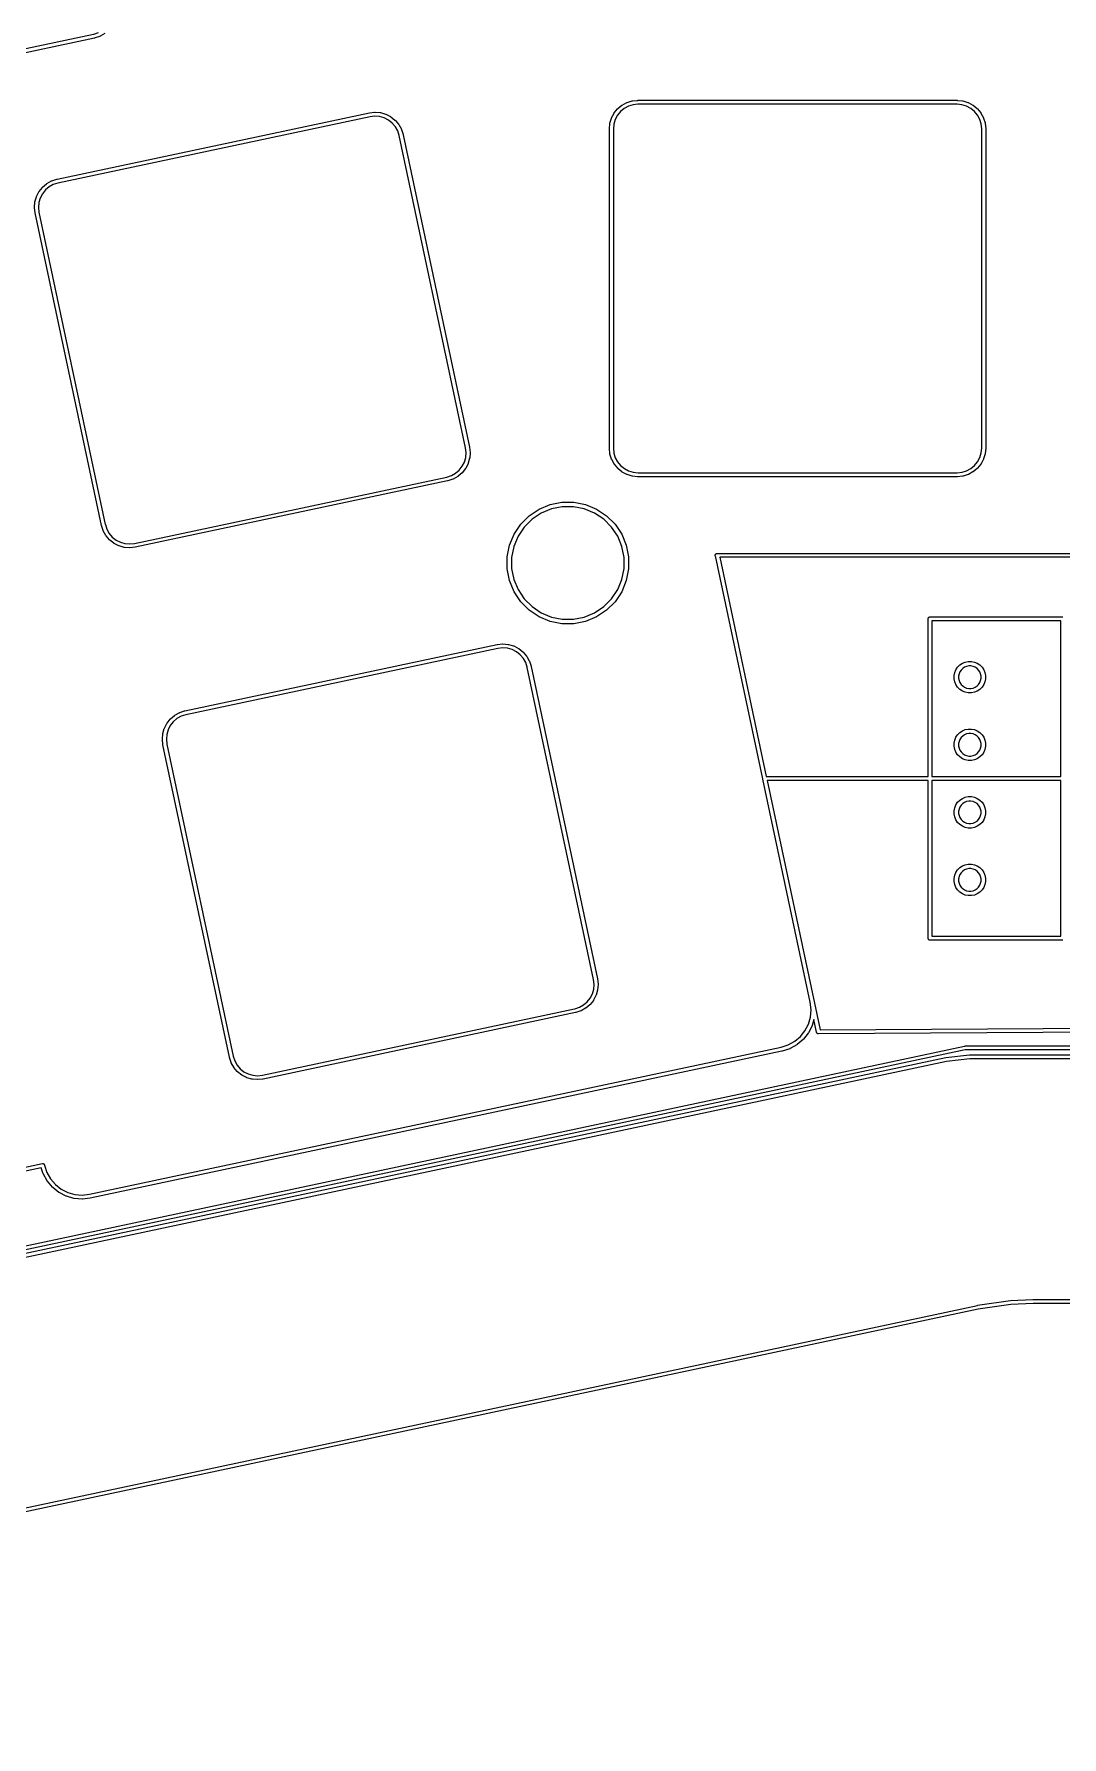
# Model space of a CAD drawing. Extents: x 59 to 2996, y -153 to 1402.
# Drawn here: x 719.1 to 757.8, y 420.4 to 484.4 of the extents above; entities that cross this region are included whole.
import ezdxf

# ---------------------------------------------------------------- set-up
doc = ezdxf.new("R2010")
doc.units = 0
doc.layers.add('BLACK', color=7, linetype='CONTINUOUS')

msp = doc.modelspace()

# ---------------------------------------------------------------- linework, layer by layer
at = {"layer": 'BLACK', "linetype": 'Continuous'}
for p, q in [((709.634, 481.924), (721.368, 484.418)), ((721.403, 484.272), (709.658, 481.775)), ((721.368, 484.418), (721.371, 484.418)), ((721.371, 484.418), (721.546, 484.475)), ((721.407, 484.273), (721.403, 484.272)), ((721.403, 484.272), (721.403, 484.272)), ((721.41, 484.274), (721.407, 484.273)), ((721.413, 484.274), (721.41, 484.274)), ((721.414, 484.275), (721.413, 484.274)), ((721.6, 484.335), (721.414, 484.275)), ((721.606, 484.338), (721.6, 484.335)), ((721.612, 484.34), (721.606, 484.338)), ((721.613, 484.341), (721.612, 484.34)), ((721.784, 484.436), (721.613, 484.341)), ((721.613, 484.341), (721.613, 484.341)), ((721.613, 484.341), (721.613, 484.341)), ((719.994, 478.968), (731.735, 481.463)), ((731.735, 481.463), (731.743, 481.464)), ((731.743, 481.464), (731.933, 481.486)), ((731.933, 481.486), (731.934, 481.486)), ((731.934, 481.486), (731.94, 481.486)), ((731.94, 481.486), (731.947, 481.486)), ((731.947, 481.486), (732.142, 481.469)), ((732.142, 481.469), (732.143, 481.469)), ((732.143, 481.469), (732.15, 481.468)), ((732.15, 481.468), (732.156, 481.467)), ((732.156, 481.467), (732.344, 481.413)), ((732.344, 481.413), (732.344, 481.413)), ((732.344, 481.413), (732.344, 481.413)), ((732.344, 481.413), (732.345, 481.413)), ((732.345, 481.413), (732.351, 481.41)), ((732.351, 481.41), (732.357, 481.408)), ((732.357, 481.408), (732.531, 481.318)), ((740.843, 481.271), (740.934, 481.443)), ((740.934, 481.443), (740.935, 481.444)), ((740.934, 481.443), (740.934, 481.443)), ((740.934, 481.443), (740.934, 481.443)), ((740.935, 481.444), (740.939, 481.45)), ((740.939, 481.45), (740.943, 481.456)), ((740.943, 481.456), (741.066, 481.607)), ((741.177, 481.506), (741.063, 481.366)), ((741.066, 481.607), (741.067, 481.608)), ((741.067, 481.608), (741.071, 481.612)), ((741.071, 481.612), (741.076, 481.617)), ((741.076, 481.617), (741.227, 481.742)), ((741.317, 481.621), (741.177, 481.506)), ((741.227, 481.742), (741.233, 481.746)), ((741.227, 481.742), (741.227, 481.742)), ((741.233, 481.746), (741.239, 481.75)), ((741.239, 481.75), (741.41, 481.843)), ((741.475, 481.707), (741.317, 481.621)), ((741.41, 481.843), (741.411, 481.843)), ((741.411, 481.843), (741.418, 481.846)), ((741.418, 481.846), (741.424, 481.848)), ((741.424, 481.848), (741.61, 481.906)), ((741.648, 481.761), (741.475, 481.707)), ((741.61, 481.906), (741.61, 481.906)), ((741.61, 481.906), (741.611, 481.906)), ((741.611, 481.906), (741.618, 481.908)), ((741.618, 481.908), (741.625, 481.909)), ((741.625, 481.909), (741.819, 481.929)), ((741.831, 481.78), (741.648, 481.761)), ((741.819, 481.929), (741.82, 481.929)), ((741.82, 481.929), (741.823, 481.929)), ((741.823, 481.929), (741.826, 481.93)), ((741.826, 481.93), (741.83, 481.93)), ((741.83, 481.93), (741.83, 481.93)), ((741.83, 481.93), (741.833, 481.93)), ((741.834, 481.78), (741.831, 481.78)), ((741.833, 481.93), (741.833, 481.93)), ((741.833, 481.93), (741.834, 481.93)), ((741.834, 481.93), (753.837, 481.93)), ((753.83, 481.78), (741.834, 481.78)), ((754.013, 481.762), (753.83, 481.78)), ((753.837, 481.93), (753.848, 481.929)), ((753.848, 481.929), (753.848, 481.929)), ((753.848, 481.929), (754.035, 481.91)), ((754.186, 481.71), (754.013, 481.762)), ((754.035, 481.91), (754.035, 481.91)), ((754.035, 481.91), (754.035, 481.91)), ((754.035, 481.91), (754.036, 481.91)), ((754.036, 481.91), (754.043, 481.909)), ((754.043, 481.909), (754.049, 481.908)), ((754.049, 481.908), (754.236, 481.851)), ((754.345, 481.625), (754.186, 481.71)), ((754.236, 481.851), (754.236, 481.851)), ((754.236, 481.851), (754.236, 481.851)), ((754.236, 481.851), (754.237, 481.851)), ((754.237, 481.851), (754.244, 481.848)), ((754.244, 481.848), (754.25, 481.846)), ((754.25, 481.846), (754.422, 481.754)), ((754.485, 481.511), (754.345, 481.625)), ((754.422, 481.754), (754.422, 481.754)), ((754.422, 481.754), (754.422, 481.754)), ((754.422, 481.754), (754.423, 481.753)), ((754.423, 481.753), (754.429, 481.75)), ((754.429, 481.75), (754.434, 481.746)), ((754.434, 481.746), (754.586, 481.622)), ((754.6, 481.372), (754.485, 481.511)), ((754.586, 481.622), (754.586, 481.622)), ((754.586, 481.622), (754.586, 481.622)), ((754.586, 481.622), (754.586, 481.622)), ((754.586, 481.622), (754.591, 481.617)), ((754.591, 481.617), (754.596, 481.612)), ((754.596, 481.612), (754.72, 481.462)), ((754.72, 481.462), (754.721, 481.461)), ((754.721, 481.461), (754.725, 481.455)), ((754.725, 481.455), (754.729, 481.45)), ((754.729, 481.45), (754.821, 481.278)), ((731.759, 481.315), (720.025, 478.821)), ((731.942, 481.336), (731.759, 481.315)), ((732.122, 481.321), (731.942, 481.336)), ((732.295, 481.271), (732.122, 481.321)), ((732.456, 481.188), (732.295, 481.271)), ((732.597, 481.076), (732.456, 481.188)), ((732.531, 481.318), (732.531, 481.318)), ((732.531, 481.318), (732.531, 481.318)), ((732.531, 481.318), (732.532, 481.318)), ((732.532, 481.318), (732.538, 481.314)), ((732.538, 481.314), (732.543, 481.31)), ((732.543, 481.31), (732.696, 481.189)), ((732.714, 480.939), (732.597, 481.076)), ((732.696, 481.189), (732.697, 481.189)), ((732.697, 481.189), (732.702, 481.184)), ((732.702, 481.184), (732.707, 481.179)), ((732.707, 481.179), (732.833, 481.03)), ((732.802, 480.781), (732.714, 480.939)), ((732.859, 480.606), (732.802, 480.781)), ((732.833, 481.03), (732.833, 481.03)), ((732.833, 481.03), (732.833, 481.03)), ((732.833, 481.03), (732.834, 481.03)), ((732.834, 481.03), (732.838, 481.024)), ((732.838, 481.024), (732.842, 481.018)), ((732.842, 481.018), (732.937, 480.848)), ((732.937, 480.848), (732.937, 480.848)), ((732.937, 480.848), (732.937, 480.848)), ((732.937, 480.848), (732.937, 480.847)), ((732.937, 480.847), (732.94, 480.841)), ((732.94, 480.841), (732.943, 480.835)), ((732.943, 480.835), (733.003, 480.649)), ((740.759, 480.864), (740.778, 481.056)), ((740.759, 480.858), (740.759, 480.864)), ((740.759, 468.855), (740.759, 480.858)), ((740.778, 481.057), (740.779, 481.064)), ((740.778, 481.056), (740.778, 481.057)), ((740.778, 481.056), (740.778, 481.056)), ((740.778, 481.056), (740.778, 481.056)), ((740.779, 481.064), (740.781, 481.071)), ((740.781, 481.071), (740.837, 481.258)), ((740.837, 481.258), (740.838, 481.259)), ((740.837, 481.258), (740.837, 481.258)), ((740.837, 481.258), (740.837, 481.258)), ((740.838, 481.259), (740.84, 481.265)), ((740.84, 481.265), (740.843, 481.271)), ((740.927, 481.034), (740.909, 480.851)), ((740.909, 480.851), (740.909, 468.855)), ((740.979, 481.207), (740.927, 481.034)), ((741.063, 481.366), (740.979, 481.207)), ((754.686, 481.213), (754.6, 481.372)), ((754.739, 481.041), (754.686, 481.213)), ((754.759, 480.858), (754.739, 481.041)), ((754.759, 480.855), (754.759, 480.858)), ((754.759, 468.858), (754.759, 480.855)), ((754.821, 481.278), (754.821, 481.278)), ((754.821, 481.278), (754.821, 481.278)), ((754.821, 481.278), (754.822, 481.277)), ((754.822, 481.277), (754.824, 481.271)), ((754.824, 481.271), (754.827, 481.264)), ((754.827, 481.264), (754.885, 481.078)), ((754.885, 481.078), (754.885, 481.077)), ((754.885, 481.077), (754.886, 481.07)), ((754.886, 481.07), (754.888, 481.064)), ((754.888, 481.064), (754.908, 480.87)), ((754.908, 480.87), (754.908, 480.869)), ((754.908, 480.869), (754.908, 480.865)), ((754.908, 480.865), (754.909, 480.862)), ((754.909, 480.862), (754.909, 480.859)), ((754.909, 480.859), (754.909, 480.858)), ((754.909, 480.858), (754.909, 480.855)), ((754.909, 480.855), (754.909, 480.855)), ((754.909, 480.855), (754.909, 480.855)), ((754.909, 480.855), (754.909, 468.851)), ((732.86, 480.603), (732.859, 480.606)), ((735.354, 468.869), (732.86, 480.603)), ((733.003, 480.649), (733.003, 480.648)), ((733.003, 480.648), (733.004, 480.645)), ((733.004, 480.645), (733.005, 480.642)), ((733.005, 480.642), (733.006, 480.638)), ((733.006, 480.638), (733.006, 480.638)), ((733.006, 480.638), (735.502, 468.893)), ((719.61, 478.803), (719.78, 478.898)), ((719.78, 478.898), (719.781, 478.899)), ((719.781, 478.899), (719.787, 478.901)), ((719.787, 478.901), (719.794, 478.904)), ((719.794, 478.904), (719.979, 478.964)), ((719.979, 478.964), (719.98, 478.965)), ((719.98, 478.965), (719.984, 478.965)), ((719.984, 478.965), (719.987, 478.966)), ((719.987, 478.966), (719.99, 478.967)), ((719.99, 478.967), (719.993, 478.968)), ((719.99, 478.967), (719.99, 478.967)), ((719.993, 478.968), (719.993, 478.968)), ((719.993, 478.968), (719.994, 478.968)), ((719.162, 478.117), (719.215, 478.305)), ((719.215, 478.305), (719.216, 478.306)), ((719.215, 478.305), (719.215, 478.305)), ((719.215, 478.305), (719.215, 478.305)), ((719.216, 478.306), (719.218, 478.312)), ((719.218, 478.312), (719.221, 478.319)), ((719.221, 478.319), (719.31, 478.492)), ((719.358, 478.257), (719.308, 478.083)), ((719.31, 478.493), (719.314, 478.499)), ((719.31, 478.492), (719.31, 478.493)), ((719.31, 478.492), (719.31, 478.492)), ((719.31, 478.492), (719.31, 478.492)), ((719.314, 478.499), (719.318, 478.505)), ((719.318, 478.505), (719.439, 478.657)), ((719.44, 478.417), (719.358, 478.257)), ((719.439, 478.657), (719.44, 478.658)), ((719.44, 478.658), (719.445, 478.663)), ((719.552, 478.559), (719.44, 478.417)), ((719.445, 478.663), (719.449, 478.668)), ((719.449, 478.668), (719.598, 478.794)), ((719.69, 478.675), (719.552, 478.559)), ((719.598, 478.794), (719.599, 478.795)), ((719.598, 478.794), (719.598, 478.794)), ((719.598, 478.794), (719.598, 478.794)), ((719.599, 478.795), (719.604, 478.799)), ((719.604, 478.799), (719.61, 478.803)), ((719.847, 478.764), (719.69, 478.675)), ((720.022, 478.82), (719.847, 478.764)), ((720.025, 478.821), (720.022, 478.82)), ((720.025, 478.821), (720.025, 478.821)), ((719.143, 477.909), (719.159, 478.103)), ((719.143, 477.902), (719.143, 477.909)), ((719.143, 477.895), (719.143, 477.902)), ((719.143, 477.894), (719.143, 477.895)), ((719.165, 477.7), (719.143, 477.894)), ((719.159, 478.104), (719.16, 478.111)), ((719.159, 478.103), (719.159, 478.104)), ((719.16, 478.111), (719.162, 478.117)), ((719.165, 477.696), (719.165, 477.7)), ((719.165, 477.7), (719.165, 477.7)), ((721.661, 465.951), (719.165, 477.696)), ((719.308, 478.083), (719.293, 477.903)), ((719.293, 477.903), (719.313, 477.72)), ((719.313, 477.72), (721.807, 465.986)), ((735.374, 468.686), (735.354, 468.869)), ((735.359, 468.506), (735.374, 468.686)), ((735.502, 468.893), (735.503, 468.89)), ((735.503, 468.89), (735.503, 468.89)), ((735.503, 468.89), (735.524, 468.696)), ((735.525, 468.681), (735.508, 468.487)), ((735.524, 468.696), (735.524, 468.695)), ((735.524, 468.695), (735.524, 468.688)), ((735.524, 468.688), (735.525, 468.681)), ((740.759, 468.854), (740.759, 468.855)), ((740.759, 468.855), (740.759, 468.855)), ((740.759, 468.851), (740.759, 468.854)), ((740.759, 468.848), (740.759, 468.851)), ((740.759, 468.851), (740.759, 468.851)), ((740.759, 468.844), (740.759, 468.848)), ((740.759, 468.841), (740.759, 468.844)), ((740.759, 468.84), (740.759, 468.841)), ((740.779, 468.646), (740.759, 468.84)), ((740.781, 468.639), (740.779, 468.646)), ((740.782, 468.633), (740.781, 468.639)), ((740.782, 468.632), (740.782, 468.633)), ((740.84, 468.445), (740.782, 468.632)), ((740.909, 468.855), (740.909, 468.852)), ((740.909, 468.852), (740.928, 468.669)), ((740.928, 468.669), (740.981, 468.496)), ((754.688, 468.502), (754.741, 468.675)), ((754.741, 468.675), (754.759, 468.858)), ((754.886, 468.639), (754.83, 468.452)), ((754.888, 468.646), (754.886, 468.639)), ((754.889, 468.652), (754.888, 468.646)), ((754.908, 468.847), (754.889, 468.653)), ((754.889, 468.653), (754.889, 468.653)), ((754.889, 468.653), (754.889, 468.653)), ((754.889, 468.653), (754.889, 468.652)), ((754.909, 468.851), (754.908, 468.848)), ((754.908, 468.848), (754.908, 468.847)), ((734.978, 467.914), (735.115, 468.031)), ((735.115, 468.031), (735.227, 468.172)), ((735.227, 468.172), (735.31, 468.333)), ((735.349, 468.085), (735.228, 467.932)), ((735.31, 468.333), (735.359, 468.506)), ((735.353, 468.091), (735.349, 468.085)), ((735.357, 468.096), (735.353, 468.091)), ((735.446, 468.271), (735.357, 468.097)), ((735.357, 468.097), (735.357, 468.097)), ((735.357, 468.097), (735.357, 468.097)), ((735.357, 468.097), (735.357, 468.096)), ((735.449, 468.277), (735.446, 468.271)), ((735.452, 468.284), (735.449, 468.277)), ((735.506, 468.472), (735.452, 468.285)), ((735.452, 468.285), (735.452, 468.284)), ((735.507, 468.479), (735.506, 468.472)), ((735.508, 468.486), (735.507, 468.479)), ((735.508, 468.487), (735.508, 468.486)), ((740.843, 468.439), (740.84, 468.445)), ((740.845, 468.433), (740.843, 468.439)), ((740.846, 468.432), (740.845, 468.433)), ((740.939, 468.26), (740.846, 468.432)), ((740.942, 468.254), (740.939, 468.26)), ((740.946, 468.249), (740.942, 468.254)), ((740.947, 468.248), (740.946, 468.249)), ((741.071, 468.097), (740.947, 468.248)), ((740.947, 468.248), (740.947, 468.248)), ((740.947, 468.248), (740.947, 468.248)), ((740.981, 468.496), (741.067, 468.338)), ((741.067, 468.338), (741.182, 468.199)), ((741.076, 468.093), (741.071, 468.097)), ((741.081, 468.088), (741.076, 468.093)), ((741.082, 468.087), (741.081, 468.088)), ((741.233, 467.964), (741.082, 468.087)), ((741.082, 468.087), (741.082, 468.087)), ((741.082, 468.087), (741.082, 468.087)), ((741.182, 468.199), (741.322, 468.085)), ((741.238, 467.96), (741.233, 467.964)), ((741.322, 468.085), (741.481, 468)), ((741.481, 468), (741.654, 467.948)), ((754.019, 467.949), (754.192, 468.002)), ((754.192, 468.002), (754.351, 468.088)), ((754.351, 468.088), (754.49, 468.203)), ((754.434, 467.964), (754.428, 467.96)), ((754.44, 467.967), (754.434, 467.964)), ((754.441, 467.968), (754.44, 467.967)), ((754.591, 468.092), (754.441, 467.968)), ((754.441, 467.968), (754.441, 467.968)), ((754.441, 467.968), (754.441, 467.968)), ((754.49, 468.203), (754.604, 468.343)), ((754.596, 468.097), (754.591, 468.092)), ((754.601, 468.102), (754.596, 468.097)), ((754.725, 468.254), (754.601, 468.103)), ((754.601, 468.103), (754.601, 468.102)), ((754.604, 468.343), (754.688, 468.502)), ((754.728, 468.26), (754.725, 468.254)), ((754.732, 468.265), (754.728, 468.26)), ((754.733, 468.266), (754.732, 468.265)), ((754.824, 468.439), (754.733, 468.266)), ((754.733, 468.266), (754.733, 468.266)), ((754.733, 468.266), (754.733, 468.266)), ((754.827, 468.445), (754.824, 468.439)), ((754.83, 468.451), (754.827, 468.445)), ((754.83, 468.452), (754.83, 468.452)), ((754.83, 468.452), (754.83, 468.452)), ((754.83, 468.452), (754.83, 468.451)), ((722.908, 465.274), (734.642, 467.769)), ((734.677, 467.623), (722.932, 465.126)), ((734.642, 467.769), (734.645, 467.769)), ((734.645, 467.769), (734.82, 467.826)), ((734.681, 467.623), (734.677, 467.623)), ((734.677, 467.623), (734.677, 467.623)), ((734.684, 467.624), (734.681, 467.623)), ((734.687, 467.625), (734.684, 467.624)), ((734.688, 467.625), (734.687, 467.625)), ((734.873, 467.686), (734.688, 467.625)), ((734.82, 467.826), (734.978, 467.914)), ((734.88, 467.688), (734.873, 467.686)), ((734.886, 467.691), (734.88, 467.688)), ((734.887, 467.692), (734.886, 467.691)), ((735.057, 467.787), (734.887, 467.692)), ((734.887, 467.692), (734.887, 467.692)), ((734.887, 467.692), (734.887, 467.692)), ((735.063, 467.791), (735.057, 467.787)), ((735.068, 467.794), (735.063, 467.791)), ((735.069, 467.795), (735.068, 467.794)), ((735.218, 467.922), (735.069, 467.795)), ((735.069, 467.795), (735.069, 467.795)), ((735.069, 467.795), (735.069, 467.795)), ((735.223, 467.926), (735.218, 467.922)), ((735.227, 467.931), (735.223, 467.926)), ((735.228, 467.932), (735.227, 467.931)), ((735.228, 467.932), (735.228, 467.932)), ((735.228, 467.932), (735.228, 467.932)), ((741.244, 467.956), (741.238, 467.96)), ((741.245, 467.956), (741.244, 467.956)), ((741.417, 467.864), (741.245, 467.956)), ((741.245, 467.956), (741.245, 467.956)), ((741.245, 467.956), (741.245, 467.956)), ((741.424, 467.861), (741.417, 467.864)), ((741.43, 467.859), (741.424, 467.861)), ((741.431, 467.858), (741.43, 467.859)), ((741.618, 467.802), (741.431, 467.858)), ((741.624, 467.801), (741.618, 467.802)), ((741.631, 467.799), (741.624, 467.801)), ((741.632, 467.799), (741.631, 467.799)), ((741.819, 467.781), (741.632, 467.799)), ((741.654, 467.948), (741.837, 467.93)), ((741.83, 467.78), (741.819, 467.781)), ((741.819, 467.781), (741.819, 467.781)), ((753.834, 467.78), (741.83, 467.78)), ((741.837, 467.93), (753.833, 467.93)), ((753.833, 467.93), (753.837, 467.93)), ((753.837, 467.78), (753.834, 467.78)), ((753.834, 467.78), (753.834, 467.78)), ((753.834, 467.78), (753.834, 467.78)), ((753.837, 467.93), (754.019, 467.949)), ((753.841, 467.78), (753.837, 467.78)), ((753.837, 467.78), (753.837, 467.78)), ((753.844, 467.78), (753.841, 467.78)), ((753.847, 467.78), (753.844, 467.78)), ((753.848, 467.78), (753.847, 467.78)), ((754.042, 467.801), (753.848, 467.78)), ((754.049, 467.802), (754.042, 467.801)), ((754.056, 467.803), (754.049, 467.802)), ((754.057, 467.804), (754.056, 467.803)), ((754.243, 467.861), (754.057, 467.804)), ((754.057, 467.804), (754.057, 467.804)), ((754.057, 467.804), (754.057, 467.804)), ((754.25, 467.864), (754.243, 467.861)), ((754.256, 467.866), (754.25, 467.864)), ((754.257, 467.867), (754.256, 467.866)), ((754.428, 467.96), (754.257, 467.867)), ((738.116, 466.563), (738.532, 466.735)), ((738.532, 466.735), (738.973, 466.823)), ((738.973, 466.823), (739.423, 466.823)), ((739.423, 466.823), (739.864, 466.735)), ((739.864, 466.735), (740.28, 466.563)), ((737.424, 465.995), (737.742, 466.313)), ((737.85, 466.182), (737.555, 465.887)), ((737.742, 466.313), (738.116, 466.563)), ((738.196, 466.413), (737.85, 466.182)), ((738.581, 466.573), (738.196, 466.413)), ((738.989, 466.654), (738.581, 466.573)), ((739.406, 466.654), (738.989, 466.654)), ((739.815, 466.573), (739.406, 466.654)), ((740.199, 466.413), (739.815, 466.573)), ((740.546, 466.182), (740.199, 466.413)), ((740.28, 466.563), (740.654, 466.313)), ((740.84, 465.887), (740.546, 466.182)), ((740.654, 466.313), (740.972, 465.995)), ((721.662, 465.948), (721.661, 465.951)), ((721.661, 465.951), (721.661, 465.951)), ((721.663, 465.945), (721.662, 465.948)), ((721.664, 465.942), (721.663, 465.945)), ((721.664, 465.941), (721.664, 465.942)), ((721.724, 465.755), (721.664, 465.941)), ((721.727, 465.749), (721.724, 465.755)), ((721.73, 465.742), (721.727, 465.749)), ((721.73, 465.741), (721.73, 465.742)), ((721.73, 465.742), (721.73, 465.742)), ((721.826, 465.571), (721.73, 465.741)), ((721.73, 465.741), (721.73, 465.741)), ((721.807, 465.986), (721.808, 465.983)), ((721.808, 465.983), (721.865, 465.808)), ((721.829, 465.566), (721.826, 465.571)), ((721.833, 465.56), (721.829, 465.566)), ((721.834, 465.559), (721.833, 465.56)), ((721.96, 465.41), (721.834, 465.559)), ((721.834, 465.559), (721.834, 465.559)), ((721.834, 465.559), (721.834, 465.559)), ((721.865, 465.808), (721.953, 465.651)), ((721.953, 465.651), (722.07, 465.513)), ((721.965, 465.406), (721.96, 465.41)), ((721.97, 465.401), (721.965, 465.406)), ((721.971, 465.4), (721.97, 465.401)), ((722.124, 465.279), (721.971, 465.4)), ((721.971, 465.4), (721.971, 465.4)), ((721.971, 465.4), (721.971, 465.4)), ((722.07, 465.513), (722.211, 465.401)), ((722.211, 465.401), (722.372, 465.319)), ((737.002, 465.205), (737.174, 465.621)), ((737.324, 465.541), (737.164, 465.156)), ((737.174, 465.621), (737.424, 465.995)), ((737.555, 465.887), (737.324, 465.541)), ((741.072, 465.541), (740.84, 465.887)), ((740.972, 465.995), (741.222, 465.621)), ((741.231, 465.156), (741.072, 465.541)), ((741.222, 465.621), (741.394, 465.205)), ((722.13, 465.275), (722.124, 465.279)), ((722.135, 465.272), (722.13, 465.275)), ((722.136, 465.271), (722.135, 465.272)), ((722.31, 465.182), (722.136, 465.271)), ((722.136, 465.271), (722.136, 465.271)), ((722.136, 465.271), (722.136, 465.271)), ((722.316, 465.179), (722.31, 465.182)), ((722.322, 465.177), (722.316, 465.179)), ((722.323, 465.177), (722.322, 465.177)), ((722.511, 465.123), (722.323, 465.177)), ((722.372, 465.319), (722.545, 465.269)), ((722.518, 465.122), (722.511, 465.123)), ((722.524, 465.12), (722.518, 465.122)), ((722.525, 465.12), (722.524, 465.12)), ((722.72, 465.104), (722.525, 465.12)), ((722.525, 465.12), (722.525, 465.12)), ((722.545, 465.269), (722.725, 465.254)), ((722.727, 465.104), (722.72, 465.104)), ((722.725, 465.254), (722.908, 465.274)), ((722.733, 465.104), (722.727, 465.104)), ((722.734, 465.104), (722.733, 465.104)), ((722.928, 465.126), (722.734, 465.104)), ((722.932, 465.126), (722.928, 465.126)), ((722.928, 465.126), (722.928, 465.126)), ((736.914, 464.764), (737.002, 465.205)), ((736.914, 464.314), (736.914, 464.764)), ((737.164, 465.156), (737.083, 464.747)), ((741.313, 464.747), (741.231, 465.156)), ((741.394, 465.205), (741.482, 464.764)), ((741.482, 464.764), (741.482, 464.314)), ((744.74, 464.825), (744.741, 464.832)), ((744.74, 464.824), (744.74, 464.825)), ((744.741, 464.817), (744.74, 464.824)), ((744.74, 464.824), (744.74, 464.824)), ((744.741, 464.84), (744.743, 464.846)), ((744.741, 464.839), (744.741, 464.84)), ((744.741, 464.832), (744.741, 464.839)), ((744.741, 464.839), (744.741, 464.839)), ((744.741, 464.81), (744.741, 464.817)), ((744.743, 464.806), (744.741, 464.81)), ((744.743, 464.846), (744.745, 464.853)), ((746.525, 456.419), (744.743, 464.806)), ((744.745, 464.853), (744.746, 464.853)), ((744.746, 464.854), (744.749, 464.86)), ((744.746, 464.853), (744.746, 464.854)), ((744.749, 464.86), (744.752, 464.866)), ((744.752, 464.866), (744.753, 464.867)), ((744.752, 464.866), (744.752, 464.866)), ((744.753, 464.867), (744.757, 464.872)), ((744.757, 464.872), (744.761, 464.877)), ((744.761, 464.877), (744.762, 464.878)), ((744.762, 464.878), (744.767, 464.882)), ((744.762, 464.878), (744.762, 464.878)), ((744.767, 464.882), (744.773, 464.887)), ((744.773, 464.887), (744.78, 464.891)), ((744.773, 464.887), (744.773, 464.887)), ((744.773, 464.887), (744.773, 464.887)), ((744.78, 464.891), (744.786, 464.894)), ((744.786, 464.894), (744.793, 464.896)), ((744.786, 464.894), (744.786, 464.894)), ((744.786, 464.894), (744.786, 464.894)), ((744.793, 464.896), (744.8, 464.899)), ((744.8, 464.899), (744.8, 464.899)), ((744.8, 464.899), (744.801, 464.899)), ((744.801, 464.899), (744.807, 464.899)), ((744.807, 464.899), (744.814, 464.9)), ((744.814, 464.9), (744.819, 464.9)), ((744.819, 464.9), (787.274, 464.9)), ((737.002, 463.873), (736.914, 464.314)), ((737.083, 464.747), (737.083, 464.331)), ((737.083, 464.331), (737.164, 463.922)), ((741.231, 463.922), (741.313, 464.331)), ((741.313, 464.331), (741.313, 464.747)), ((741.482, 464.314), (741.394, 463.873)), ((787.397, 464.75), (744.908, 464.75)), ((744.908, 464.75), (746.66, 456.505)), ((737.174, 463.457), (737.002, 463.873)), ((737.164, 463.922), (737.324, 463.537)), ((737.324, 463.537), (737.555, 463.191)), ((740.84, 463.191), (741.072, 463.537)), ((741.072, 463.537), (741.231, 463.922)), ((741.394, 463.873), (741.222, 463.457)), ((737.424, 463.083), (737.174, 463.457)), ((737.742, 462.765), (737.424, 463.083)), ((737.555, 463.191), (737.85, 462.896)), ((737.85, 462.896), (738.196, 462.665)), ((740.199, 462.665), (740.546, 462.896)), ((740.546, 462.896), (740.84, 463.191)), ((740.972, 463.083), (740.654, 462.765)), ((741.222, 463.457), (740.972, 463.083)), ((738.116, 462.515), (737.742, 462.765)), ((738.532, 462.343), (738.116, 462.515)), ((738.196, 462.665), (738.581, 462.506)), ((738.973, 462.255), (738.532, 462.343)), ((738.581, 462.506), (738.989, 462.424)), ((739.423, 462.255), (738.973, 462.255)), ((738.989, 462.424), (739.406, 462.424)), ((739.406, 462.424), (739.815, 462.506)), ((739.864, 462.343), (739.423, 462.255)), ((739.815, 462.506), (740.199, 462.665)), ((740.28, 462.515), (739.864, 462.343)), ((740.654, 462.765), (740.28, 462.515)), ((752.739, 462.432), (752.74, 462.447)), ((752.739, 462.429), (752.739, 462.432)), ((752.739, 456.505), (752.739, 462.429)), ((752.74, 462.447), (752.745, 462.461)), ((752.745, 462.461), (752.752, 462.474)), ((752.752, 462.474), (752.761, 462.486)), ((752.761, 462.486), (752.773, 462.495)), ((752.773, 462.495), (752.786, 462.502)), ((752.786, 462.502), (752.8, 462.506)), ((752.8, 462.506), (752.811, 462.507)), ((752.811, 462.507), (752.814, 462.508)), ((752.811, 462.507), (752.811, 462.507)), ((752.814, 462.508), (752.818, 462.507)), ((752.818, 462.507), (757.811, 462.507)), ((757.739, 462.357), (752.889, 462.357)), ((752.889, 462.357), (752.889, 456.505)), ((757.739, 456.505), (757.739, 462.357)), ((724.8, 458.977), (736.545, 461.473)), ((736.569, 461.325), (724.835, 458.831)), ((736.545, 461.473), (736.549, 461.474)), ((736.549, 461.474), (736.743, 461.496)), ((736.549, 461.474), (736.549, 461.474)), ((736.752, 461.346), (736.569, 461.325)), ((736.743, 461.496), (736.743, 461.496)), ((736.743, 461.496), (736.744, 461.496)), ((736.744, 461.496), (736.75, 461.496)), ((736.75, 461.496), (736.757, 461.496)), ((736.932, 461.331), (736.752, 461.346)), ((736.757, 461.496), (736.952, 461.479)), ((737.105, 461.281), (736.932, 461.331)), ((736.952, 461.479), (736.952, 461.479)), ((736.952, 461.479), (736.953, 461.479)), ((736.953, 461.479), (736.959, 461.478)), ((736.959, 461.478), (736.966, 461.477)), ((736.966, 461.477), (737.154, 461.423)), ((737.266, 461.198), (737.105, 461.281)), ((737.154, 461.423), (737.155, 461.423)), ((737.155, 461.423), (737.161, 461.42)), ((737.161, 461.42), (737.167, 461.418)), ((737.167, 461.418), (737.341, 461.328)), ((737.407, 461.086), (737.266, 461.198)), ((737.341, 461.328), (737.341, 461.328)), ((737.341, 461.328), (737.341, 461.328)), ((737.341, 461.328), (737.342, 461.328)), ((737.342, 461.328), (737.348, 461.324)), ((737.348, 461.324), (737.353, 461.32)), ((737.353, 461.32), (737.506, 461.199)), ((737.524, 460.949), (737.407, 461.086)), ((737.506, 461.199), (737.507, 461.199)), ((737.507, 461.199), (737.512, 461.194)), ((737.512, 461.194), (737.517, 461.189)), ((737.517, 461.189), (737.643, 461.04)), ((737.612, 460.791), (737.524, 460.949)), ((737.643, 461.04), (737.643, 461.04)), ((737.643, 461.04), (737.643, 461.04)), ((737.643, 461.04), (737.644, 461.04)), ((737.644, 461.04), (737.648, 461.034)), ((737.648, 461.034), (737.652, 461.028)), ((737.652, 461.028), (737.747, 460.858)), ((737.669, 460.616), (737.612, 460.791)), ((737.67, 460.613), (737.669, 460.616)), ((740.164, 448.879), (737.67, 460.613)), ((737.747, 460.858), (737.747, 460.858)), ((737.747, 460.858), (737.747, 460.858)), ((737.747, 460.858), (737.747, 460.857)), ((737.747, 460.857), (737.75, 460.851)), ((737.75, 460.851), (737.753, 460.845)), ((737.753, 460.845), (737.813, 460.659)), ((737.813, 460.659), (737.813, 460.658)), ((737.813, 460.658), (737.814, 460.655)), ((737.814, 460.655), (737.815, 460.652)), ((737.815, 460.652), (737.816, 460.648)), ((737.816, 460.648), (737.816, 460.648)), ((737.816, 460.648), (740.312, 448.903)), ((753.72, 460.302), (753.743, 460.417)), ((753.72, 460.186), (753.72, 460.302)), ((753.743, 460.417), (753.788, 460.525)), ((753.788, 460.525), (753.853, 460.622)), ((753.853, 460.622), (753.935, 460.704)), ((753.906, 460.367), (753.89, 460.286)), ((753.89, 460.286), (753.89, 460.202)), ((753.938, 460.444), (753.906, 460.367)), ((753.935, 460.704), (754.032, 460.769)), ((753.984, 460.514), (753.938, 460.444)), ((754.043, 460.573), (753.984, 460.514)), ((754.032, 460.769), (754.14, 460.814)), ((754.112, 460.619), (754.043, 460.573)), ((754.189, 460.651), (754.112, 460.619)), ((754.14, 460.814), (754.254, 460.836)), ((754.271, 460.667), (754.189, 460.651)), ((754.254, 460.836), (754.371, 460.836)), ((754.354, 460.667), (754.271, 460.667)), ((754.436, 460.651), (754.354, 460.667)), ((754.371, 460.836), (754.485, 460.814)), ((754.513, 460.619), (754.436, 460.651)), ((754.485, 460.814), (754.593, 460.769)), ((754.582, 460.573), (754.513, 460.619)), ((754.641, 460.514), (754.582, 460.573)), ((754.593, 460.769), (754.69, 460.704)), ((754.687, 460.444), (754.641, 460.514)), ((754.719, 460.367), (754.687, 460.444)), ((754.69, 460.704), (754.773, 460.622)), ((754.736, 460.286), (754.719, 460.367)), ((754.736, 460.202), (754.736, 460.286)), ((754.773, 460.622), (754.837, 460.525)), ((754.837, 460.525), (754.882, 460.417)), ((754.882, 460.417), (754.905, 460.302)), ((754.905, 460.302), (754.905, 460.186)), ((753.743, 460.071), (753.72, 460.186)), ((753.788, 459.964), (753.743, 460.071)), ((753.853, 459.867), (753.788, 459.964)), ((753.935, 459.784), (753.853, 459.867)), ((753.89, 460.202), (753.906, 460.121)), ((753.906, 460.121), (753.938, 460.044)), ((754.032, 459.719), (753.935, 459.784)), ((753.938, 460.044), (753.984, 459.975)), ((753.984, 459.975), (754.043, 459.916)), ((754.14, 459.675), (754.032, 459.719)), ((754.043, 459.916), (754.112, 459.869)), ((754.112, 459.869), (754.189, 459.837)), ((754.254, 459.652), (754.14, 459.675)), ((754.189, 459.837), (754.271, 459.821)), ((754.371, 459.652), (754.254, 459.652)), ((754.271, 459.821), (754.354, 459.821)), ((754.354, 459.821), (754.436, 459.837)), ((754.485, 459.675), (754.371, 459.652)), ((754.436, 459.837), (754.513, 459.869)), ((754.593, 459.719), (754.485, 459.675)), ((754.513, 459.869), (754.582, 459.916)), ((754.582, 459.916), (754.641, 459.975)), ((754.69, 459.784), (754.593, 459.719)), ((754.641, 459.975), (754.687, 460.044)), ((754.687, 460.044), (754.719, 460.121)), ((754.773, 459.867), (754.69, 459.784)), ((754.719, 460.121), (754.736, 460.202)), ((754.837, 459.964), (754.773, 459.867)), ((754.882, 460.071), (754.837, 459.964)), ((754.905, 460.186), (754.882, 460.071)), ((724.031, 458.329), (724.12, 458.502)), ((724.12, 458.503), (724.124, 458.509)), ((724.12, 458.502), (724.12, 458.503)), ((724.124, 458.509), (724.128, 458.515)), ((724.128, 458.515), (724.249, 458.667)), ((724.25, 458.427), (724.168, 458.267)), ((724.249, 458.667), (724.25, 458.668)), ((724.249, 458.667), (724.249, 458.667)), ((724.249, 458.667), (724.249, 458.667)), ((724.25, 458.668), (724.255, 458.673)), ((724.362, 458.569), (724.25, 458.427)), ((724.255, 458.673), (724.259, 458.678)), ((724.259, 458.678), (724.408, 458.804)), ((724.5, 458.685), (724.362, 458.569)), ((724.408, 458.804), (724.409, 458.805)), ((724.408, 458.804), (724.408, 458.804)), ((724.408, 458.804), (724.408, 458.804)), ((724.409, 458.805), (724.414, 458.809)), ((724.414, 458.809), (724.42, 458.813)), ((724.42, 458.813), (724.59, 458.908)), ((724.657, 458.774), (724.5, 458.685)), ((724.59, 458.908), (724.591, 458.909)), ((724.59, 458.908), (724.59, 458.908)), ((724.59, 458.908), (724.59, 458.908)), ((724.591, 458.909), (724.597, 458.911)), ((724.597, 458.911), (724.604, 458.914)), ((724.604, 458.914), (724.789, 458.974)), ((724.832, 458.83), (724.657, 458.774)), ((724.789, 458.974), (724.79, 458.975)), ((724.79, 458.975), (724.794, 458.975)), ((724.794, 458.975), (724.797, 458.976)), ((724.797, 458.976), (724.8, 458.977)), ((724.8, 458.977), (724.8, 458.977)), ((724.835, 458.831), (724.832, 458.83)), ((724.835, 458.831), (724.835, 458.831)), ((723.953, 457.919), (723.969, 458.113)), ((723.953, 457.912), (723.953, 457.919)), ((723.953, 457.905), (723.953, 457.912)), ((723.953, 457.904), (723.953, 457.905)), ((723.975, 457.71), (723.953, 457.904)), ((723.969, 458.114), (723.97, 458.121)), ((723.969, 458.113), (723.969, 458.114)), ((723.97, 458.121), (723.972, 458.127)), ((723.972, 458.127), (724.025, 458.315)), ((724.025, 458.315), (724.026, 458.316)), ((724.026, 458.316), (724.028, 458.322)), ((724.028, 458.322), (724.031, 458.329)), ((724.118, 458.093), (724.103, 457.913)), ((724.103, 457.913), (724.123, 457.73)), ((724.168, 458.267), (724.118, 458.093)), ((724.123, 457.73), (726.617, 445.996)), ((753.72, 457.762), (753.743, 457.877)), ((753.72, 457.646), (753.72, 457.762)), ((753.743, 457.877), (753.788, 457.985)), ((753.788, 457.985), (753.853, 458.082)), ((753.853, 458.082), (753.935, 458.164)), ((753.906, 457.827), (753.89, 457.746)), ((753.89, 457.746), (753.89, 457.662)), ((753.938, 457.904), (753.906, 457.827)), ((753.935, 458.164), (754.032, 458.229)), ((753.984, 457.974), (753.938, 457.904)), ((754.043, 458.033), (753.984, 457.974)), ((754.032, 458.229), (754.14, 458.274)), ((754.112, 458.079), (754.043, 458.033)), ((754.189, 458.111), (754.112, 458.079)), ((754.14, 458.274), (754.254, 458.296)), ((754.271, 458.127), (754.189, 458.111)), ((754.254, 458.296), (754.371, 458.296)), ((754.354, 458.127), (754.271, 458.127)), ((754.436, 458.111), (754.354, 458.127)), ((754.371, 458.296), (754.485, 458.274)), ((754.513, 458.079), (754.436, 458.111)), ((754.485, 458.274), (754.593, 458.229)), ((754.582, 458.033), (754.513, 458.079)), ((754.641, 457.974), (754.582, 458.033)), ((754.593, 458.229), (754.69, 458.164)), ((754.687, 457.904), (754.641, 457.974)), ((754.719, 457.827), (754.687, 457.904)), ((754.69, 458.164), (754.773, 458.082)), ((754.736, 457.746), (754.719, 457.827)), ((754.736, 457.662), (754.736, 457.746)), ((754.773, 458.082), (754.837, 457.985)), ((754.837, 457.985), (754.882, 457.877)), ((754.882, 457.877), (754.905, 457.762)), ((754.905, 457.762), (754.905, 457.646)), ((723.975, 457.706), (723.975, 457.71)), ((723.975, 457.71), (723.975, 457.71)), ((726.471, 445.961), (723.975, 457.706)), ((753.743, 457.531), (753.72, 457.646)), ((753.788, 457.424), (753.743, 457.531)), ((753.853, 457.327), (753.788, 457.424)), ((753.935, 457.244), (753.853, 457.327)), ((753.89, 457.662), (753.906, 457.581)), ((753.906, 457.581), (753.938, 457.504)), ((754.032, 457.179), (753.935, 457.244)), ((753.938, 457.504), (753.984, 457.434)), ((753.984, 457.434), (754.043, 457.376)), ((754.14, 457.135), (754.032, 457.179)), ((754.043, 457.376), (754.112, 457.329)), ((754.112, 457.329), (754.189, 457.297)), ((754.254, 457.112), (754.14, 457.135)), ((754.189, 457.297), (754.271, 457.281)), ((754.371, 457.112), (754.254, 457.112)), ((754.271, 457.281), (754.354, 457.281)), ((754.354, 457.281), (754.436, 457.297)), ((754.485, 457.135), (754.371, 457.112)), ((754.436, 457.297), (754.513, 457.329)), ((754.593, 457.179), (754.485, 457.135)), ((754.513, 457.329), (754.582, 457.376)), ((754.582, 457.376), (754.641, 457.434)), ((754.69, 457.244), (754.593, 457.179)), ((754.641, 457.434), (754.687, 457.504)), ((754.687, 457.504), (754.719, 457.581)), ((754.773, 457.327), (754.69, 457.244)), ((754.719, 457.581), (754.736, 457.662)), ((754.837, 457.424), (754.773, 457.327)), ((754.882, 457.531), (754.837, 457.424)), ((754.905, 457.646), (754.882, 457.531)), ((746.66, 456.505), (752.739, 456.505)), ((752.889, 456.505), (757.739, 456.505)), ((746.526, 456.416), (746.525, 456.419)), ((746.527, 456.412), (746.526, 456.416)), ((748.309, 448.03), (746.527, 456.412)), ((752.739, 456.356), (746.692, 456.356)), ((746.692, 456.356), (748.684, 446.986)), ((752.739, 450.436), (752.739, 456.356)), ((757.739, 456.356), (752.889, 456.356)), ((752.889, 456.356), (752.889, 450.507)), ((757.739, 450.507), (757.739, 456.356)), ((753.72, 455.222), (753.743, 455.337)), ((753.72, 455.106), (753.72, 455.222)), ((753.743, 455.337), (753.788, 455.445)), ((753.788, 455.445), (753.853, 455.542)), ((753.853, 455.542), (753.935, 455.624)), ((753.906, 455.287), (753.89, 455.206)), ((753.89, 455.206), (753.89, 455.122)), ((753.938, 455.364), (753.906, 455.287)), ((753.935, 455.624), (754.032, 455.689)), ((753.984, 455.434), (753.938, 455.364)), ((754.043, 455.493), (753.984, 455.434)), ((754.032, 455.689), (754.14, 455.734)), ((754.112, 455.539), (754.043, 455.493)), ((754.189, 455.571), (754.112, 455.539)), ((754.14, 455.734), (754.254, 455.756)), ((754.271, 455.587), (754.189, 455.571)), ((754.254, 455.756), (754.371, 455.756)), ((754.354, 455.587), (754.271, 455.587)), ((754.436, 455.571), (754.354, 455.587)), ((754.371, 455.756), (754.485, 455.734)), ((754.513, 455.539), (754.436, 455.571)), ((754.485, 455.734), (754.593, 455.689)), ((754.582, 455.493), (754.513, 455.539)), ((754.641, 455.434), (754.582, 455.493)), ((754.593, 455.689), (754.69, 455.624)), ((754.687, 455.364), (754.641, 455.434)), ((754.719, 455.287), (754.687, 455.364)), ((754.69, 455.624), (754.773, 455.542)), ((754.736, 455.206), (754.719, 455.287)), ((754.736, 455.122), (754.736, 455.206)), ((754.773, 455.542), (754.837, 455.445)), ((754.837, 455.445), (754.882, 455.337)), ((754.882, 455.337), (754.905, 455.222)), ((754.905, 455.222), (754.905, 455.106)), ((753.743, 454.991), (753.72, 455.106)), ((753.788, 454.884), (753.743, 454.991)), ((753.853, 454.787), (753.788, 454.884)), ((753.935, 454.704), (753.853, 454.787)), ((753.89, 455.122), (753.906, 455.041)), ((753.906, 455.041), (753.938, 454.964)), ((754.032, 454.639), (753.935, 454.704)), ((753.938, 454.964), (753.984, 454.895)), ((753.984, 454.895), (754.043, 454.836)), ((754.14, 454.595), (754.032, 454.639)), ((754.043, 454.836), (754.112, 454.789)), ((754.112, 454.789), (754.189, 454.757)), ((754.254, 454.572), (754.14, 454.595)), ((754.189, 454.757), (754.271, 454.741)), ((754.371, 454.572), (754.254, 454.572)), ((754.271, 454.741), (754.354, 454.741)), ((754.354, 454.741), (754.436, 454.757)), ((754.485, 454.595), (754.371, 454.572)), ((754.436, 454.757), (754.513, 454.789)), ((754.593, 454.639), (754.485, 454.595)), ((754.513, 454.789), (754.582, 454.836)), ((754.582, 454.836), (754.641, 454.895)), ((754.69, 454.704), (754.593, 454.639)), ((754.641, 454.895), (754.687, 454.964)), ((754.687, 454.964), (754.719, 455.041)), ((754.773, 454.787), (754.69, 454.704)), ((754.719, 455.041), (754.736, 455.122)), ((754.837, 454.884), (754.773, 454.787)), ((754.882, 454.991), (754.837, 454.884)), ((754.905, 455.106), (754.882, 454.991)), ((753.72, 452.682), (753.743, 452.797)), ((753.72, 452.566), (753.72, 452.682)), ((753.743, 452.797), (753.788, 452.905)), ((753.788, 452.905), (753.853, 453.002)), ((753.853, 453.002), (753.935, 453.084)), ((753.906, 452.747), (753.89, 452.666)), ((753.89, 452.666), (753.89, 452.582)), ((753.938, 452.824), (753.906, 452.747)), ((753.935, 453.084), (754.032, 453.149)), ((753.984, 452.894), (753.938, 452.824)), ((754.043, 452.953), (753.984, 452.894)), ((754.032, 453.149), (754.14, 453.194)), ((754.112, 452.999), (754.043, 452.953)), ((754.189, 453.031), (754.112, 452.999)), ((754.14, 453.194), (754.254, 453.216)), ((754.271, 453.047), (754.189, 453.031)), ((754.254, 453.216), (754.371, 453.216)), ((754.354, 453.047), (754.271, 453.047)), ((754.436, 453.031), (754.354, 453.047)), ((754.371, 453.216), (754.485, 453.194)), ((754.513, 452.999), (754.436, 453.031)), ((754.485, 453.194), (754.593, 453.149)), ((754.582, 452.953), (754.513, 452.999)), ((754.641, 452.894), (754.582, 452.953)), ((754.593, 453.149), (754.69, 453.084)), ((754.687, 452.824), (754.641, 452.894)), ((754.719, 452.747), (754.687, 452.824)), ((754.69, 453.084), (754.773, 453.002)), ((754.736, 452.666), (754.719, 452.747)), ((754.736, 452.582), (754.736, 452.666)), ((754.773, 453.002), (754.837, 452.905)), ((754.837, 452.905), (754.882, 452.797)), ((754.882, 452.797), (754.905, 452.682)), ((754.905, 452.682), (754.905, 452.566)), ((753.743, 452.451), (753.72, 452.566)), ((753.788, 452.344), (753.743, 452.451)), ((753.853, 452.247), (753.788, 452.344)), ((753.935, 452.164), (753.853, 452.247)), ((753.89, 452.582), (753.906, 452.501)), ((753.906, 452.501), (753.938, 452.424)), ((754.032, 452.099), (753.935, 452.164)), ((753.938, 452.424), (753.984, 452.355)), ((753.984, 452.355), (754.043, 452.296)), ((754.14, 452.055), (754.032, 452.099)), ((754.043, 452.296), (754.112, 452.249)), ((754.112, 452.249), (754.189, 452.217)), ((754.254, 452.032), (754.14, 452.055)), ((754.189, 452.217), (754.271, 452.201)), ((754.371, 452.032), (754.254, 452.032)), ((754.271, 452.201), (754.354, 452.201)), ((754.354, 452.201), (754.436, 452.217)), ((754.485, 452.055), (754.371, 452.032)), ((754.436, 452.217), (754.513, 452.249)), ((754.593, 452.099), (754.485, 452.055)), ((754.513, 452.249), (754.582, 452.296)), ((754.582, 452.296), (754.641, 452.355)), ((754.69, 452.164), (754.593, 452.099)), ((754.641, 452.355), (754.687, 452.424)), ((754.687, 452.424), (754.719, 452.501)), ((754.773, 452.247), (754.69, 452.164)), ((754.719, 452.501), (754.736, 452.582)), ((754.837, 452.344), (754.773, 452.247)), ((754.882, 452.451), (754.837, 452.344)), ((754.905, 452.566), (754.882, 452.451)), ((752.739, 450.432), (752.739, 450.436)), ((752.74, 450.418), (752.739, 450.432)), ((752.745, 450.404), (752.74, 450.418)), ((752.752, 450.391), (752.745, 450.404)), ((752.761, 450.379), (752.752, 450.391)), ((752.773, 450.37), (752.761, 450.379)), ((752.786, 450.363), (752.773, 450.37)), ((752.8, 450.358), (752.786, 450.363)), ((752.811, 450.357), (752.8, 450.358)), ((752.814, 450.357), (752.811, 450.357)), ((752.811, 450.357), (752.811, 450.357)), ((752.818, 450.357), (752.814, 450.357)), ((757.811, 450.357), (752.818, 450.357)), ((752.889, 450.507), (757.739, 450.507)), ((740.184, 448.696), (740.164, 448.879)), ((740.312, 448.903), (740.313, 448.9)), ((740.313, 448.9), (740.313, 448.9)), ((740.313, 448.9), (740.334, 448.706)), ((739.925, 448.041), (740.037, 448.183)), ((740.037, 448.183), (740.12, 448.343)), ((740.12, 448.343), (740.169, 448.516)), ((740.256, 448.281), (740.167, 448.107)), ((740.169, 448.516), (740.184, 448.696)), ((740.259, 448.287), (740.256, 448.281)), ((740.262, 448.294), (740.259, 448.287)), ((740.316, 448.482), (740.262, 448.295)), ((740.262, 448.295), (740.262, 448.294)), ((740.317, 448.489), (740.316, 448.482)), ((740.318, 448.496), (740.317, 448.489)), ((740.335, 448.691), (740.318, 448.497)), ((740.318, 448.497), (740.318, 448.497)), ((740.318, 448.497), (740.318, 448.497)), ((740.318, 448.497), (740.318, 448.496)), ((740.334, 448.706), (740.334, 448.705)), ((740.334, 448.705), (740.334, 448.698)), ((740.334, 448.698), (740.335, 448.691)), ((727.718, 445.284), (739.452, 447.779)), ((739.487, 447.633), (727.742, 445.136)), ((739.452, 447.779), (739.455, 447.779)), ((739.455, 447.779), (739.63, 447.836)), ((739.491, 447.633), (739.487, 447.633)), ((739.487, 447.633), (739.487, 447.633)), ((739.494, 447.634), (739.491, 447.633)), ((739.497, 447.635), (739.494, 447.634)), ((739.498, 447.635), (739.497, 447.635)), ((739.683, 447.696), (739.498, 447.635)), ((739.63, 447.836), (739.788, 447.924)), ((739.69, 447.698), (739.683, 447.696)), ((739.696, 447.701), (739.69, 447.698)), ((739.697, 447.702), (739.696, 447.701)), ((739.867, 447.797), (739.697, 447.702)), ((739.697, 447.702), (739.697, 447.702)), ((739.697, 447.702), (739.697, 447.702)), ((739.788, 447.924), (739.925, 448.041)), ((739.873, 447.801), (739.867, 447.797)), ((739.878, 447.804), (739.873, 447.801)), ((739.879, 447.805), (739.878, 447.804)), ((740.028, 447.932), (739.879, 447.805)), ((739.879, 447.805), (739.879, 447.805)), ((739.879, 447.805), (739.879, 447.805)), ((740.033, 447.937), (740.028, 447.932)), ((740.037, 447.941), (740.033, 447.937)), ((740.038, 447.942), (740.037, 447.941)), ((740.159, 448.095), (740.038, 447.942)), ((740.038, 447.942), (740.038, 447.942)), ((740.038, 447.942), (740.038, 447.942)), ((740.163, 448.101), (740.159, 448.095)), ((740.167, 448.106), (740.163, 448.101)), ((740.167, 448.107), (740.167, 448.107)), ((740.167, 448.107), (740.167, 448.107)), ((740.167, 448.107), (740.167, 448.106)), ((748.31, 448.024), (748.309, 448.03)), ((748.341, 447.744), (748.31, 448.024)), ((748.318, 447.467), (748.341, 447.744)), ((747.941, 446.735), (748.114, 446.953)), ((748.236, 446.865), (748.054, 446.636)), ((748.114, 446.953), (748.241, 447.2)), ((748.24, 446.871), (748.236, 446.865)), ((748.244, 446.877), (748.24, 446.871)), ((748.241, 447.2), (748.318, 447.467)), ((748.378, 447.138), (748.244, 446.878)), ((748.244, 446.878), (748.244, 446.877)), ((748.381, 447.144), (748.378, 447.138)), ((748.383, 447.15), (748.381, 447.144)), ((748.448, 447.375), (748.383, 447.151)), ((748.383, 447.151), (748.383, 447.15)), ((748.549, 446.899), (748.448, 447.375)), ((748.549, 446.895), (748.549, 446.899)), ((748.551, 446.891), (748.549, 446.895)), ((748.552, 446.888), (748.551, 446.891)), ((748.551, 446.891), (748.551, 446.891)), ((748.554, 446.881), (748.552, 446.888)), ((748.557, 446.874), (748.554, 446.881)), ((748.554, 446.881), (748.554, 446.881)), ((748.554, 446.881), (748.554, 446.881)), ((748.561, 446.868), (748.557, 446.874)), ((748.566, 446.862), (748.561, 446.868)), ((748.561, 446.868), (748.561, 446.868)), ((748.561, 446.868), (748.561, 446.868)), ((748.57, 446.857), (748.566, 446.862)), ((748.571, 446.856), (748.57, 446.857)), ((748.57, 446.857), (748.57, 446.857)), ((748.576, 446.852), (748.571, 446.856)), ((748.582, 446.847), (748.576, 446.852)), ((748.589, 446.844), (748.582, 446.847)), ((748.582, 446.847), (748.582, 446.847)), ((748.582, 446.847), (748.582, 446.847)), ((748.595, 446.841), (748.589, 446.844)), ((748.595, 446.84), (748.595, 446.841)), ((748.595, 446.841), (748.595, 446.841)), ((748.602, 446.838), (748.595, 446.84)), ((748.609, 446.836), (748.602, 446.838)), ((748.617, 446.836), (748.609, 446.836)), ((748.609, 446.836), (748.609, 446.836)), ((748.609, 446.836), (748.609, 446.836)), ((748.62, 446.835), (748.617, 446.836)), ((748.624, 446.835), (748.62, 446.835)), ((748.62, 446.835), (748.62, 446.835)), ((748.628, 446.835), (748.624, 446.835)), ((771.374, 446.987), (748.628, 446.835)), ((748.684, 446.986), (771.301, 447.137)), ((659.404, 426.246), (754.115, 446.378)), ((754.142, 446.23), (659.422, 426.096)), ((721.217, 440.805), (747.213, 446.33)), ((747.213, 446.33), (747.219, 446.332)), ((747.219, 446.332), (747.487, 446.419)), ((747.54, 446.278), (747.262, 446.188)), ((747.487, 446.419), (747.73, 446.555)), ((747.547, 446.281), (747.54, 446.278)), ((747.553, 446.284), (747.547, 446.281)), ((747.554, 446.284), (747.553, 446.284)), ((747.809, 446.427), (747.554, 446.284)), ((747.554, 446.284), (747.554, 446.284)), ((747.554, 446.284), (747.554, 446.284)), ((747.73, 446.555), (747.941, 446.735)), ((747.815, 446.431), (747.809, 446.427)), ((747.821, 446.435), (747.815, 446.431)), ((748.044, 446.625), (747.821, 446.436)), ((747.821, 446.436), (747.821, 446.436)), ((747.821, 446.436), (747.821, 446.436)), ((747.821, 446.436), (747.821, 446.435)), ((748.049, 446.63), (748.044, 446.625)), ((748.054, 446.635), (748.049, 446.63)), ((748.054, 446.636), (748.054, 446.635)), ((754.115, 446.378), (754.119, 446.379)), ((754.119, 446.379), (754.126, 446.379)), ((754.126, 446.379), (754.133, 446.38)), ((754.133, 446.38), (754.137, 446.38)), ((754.137, 446.38), (796.205, 446.38)), ((796.319, 446.23), (754.142, 446.23)), ((711.41, 437.014), (753.411, 445.942)), ((753.436, 445.794), (711.447, 436.869)), ((747.248, 446.185), (721.241, 440.657)), ((726.472, 445.958), (726.471, 445.961)), ((726.471, 445.961), (726.471, 445.961)), ((726.473, 445.955), (726.472, 445.958)), ((726.474, 445.952), (726.473, 445.955)), ((726.474, 445.951), (726.474, 445.952)), ((726.534, 445.765), (726.474, 445.951)), ((726.537, 445.759), (726.534, 445.765)), ((726.54, 445.752), (726.537, 445.759)), ((726.636, 445.581), (726.54, 445.752)), ((726.54, 445.752), (726.54, 445.752)), ((726.617, 445.996), (726.618, 445.993)), ((726.618, 445.993), (726.675, 445.818)), ((726.639, 445.576), (726.636, 445.581)), ((726.643, 445.57), (726.639, 445.576)), ((726.644, 445.569), (726.643, 445.57)), ((726.77, 445.42), (726.644, 445.569)), ((726.644, 445.569), (726.644, 445.569)), ((726.644, 445.569), (726.644, 445.569)), ((726.675, 445.818), (726.763, 445.661)), ((726.763, 445.661), (726.88, 445.523)), ((747.255, 446.186), (747.248, 446.185)), ((747.248, 446.185), (747.248, 446.185)), ((747.258, 446.187), (747.255, 446.186)), ((747.261, 446.188), (747.258, 446.187)), ((747.262, 446.188), (747.261, 446.188)), ((753.411, 445.942), (753.414, 445.942)), ((753.414, 445.942), (754.297, 446.049)), ((753.414, 445.942), (753.414, 445.942)), ((754.311, 445.899), (753.436, 445.794)), ((754.297, 446.049), (754.304, 446.049)), ((754.304, 446.049), (754.305, 446.049)), ((754.305, 446.049), (754.459, 446.052)), ((754.463, 445.902), (754.311, 445.899)), ((754.459, 446.052), (754.459, 446.052)), ((754.459, 446.052), (796.489, 446.052)), ((796.682, 445.902), (754.463, 445.902)), ((726.775, 445.416), (726.77, 445.42)), ((726.78, 445.411), (726.775, 445.416)), ((726.781, 445.41), (726.78, 445.411)), ((726.934, 445.289), (726.781, 445.41)), ((726.88, 445.523), (727.021, 445.411)), ((726.94, 445.285), (726.934, 445.289)), ((726.945, 445.282), (726.94, 445.285)), ((726.946, 445.281), (726.945, 445.282)), ((727.12, 445.192), (726.946, 445.281)), ((726.946, 445.281), (726.946, 445.281)), ((726.946, 445.281), (726.946, 445.281)), ((727.021, 445.411), (727.182, 445.329)), ((727.126, 445.189), (727.12, 445.192)), ((727.132, 445.187), (727.126, 445.189)), ((727.133, 445.187), (727.132, 445.187)), ((727.321, 445.133), (727.133, 445.187)), ((727.182, 445.329), (727.355, 445.279)), ((727.328, 445.132), (727.321, 445.133)), ((727.334, 445.13), (727.328, 445.132)), ((727.335, 445.13), (727.334, 445.13)), ((727.53, 445.114), (727.335, 445.13)), ((727.355, 445.279), (727.535, 445.264)), ((727.537, 445.114), (727.53, 445.114)), ((727.535, 445.264), (727.718, 445.284)), ((727.543, 445.114), (727.537, 445.114)), ((727.544, 445.114), (727.543, 445.114)), ((727.731, 445.135), (727.544, 445.114)), ((727.544, 445.114), (727.544, 445.114)), ((727.742, 445.136), (727.731, 445.135)), ((727.731, 445.135), (727.731, 445.135)), ((669.126, 431.262), (719.439, 441.956)), ((719.4, 441.795), (669.15, 431.114)), ((719.472, 441.574), (719.4, 441.795)), ((719.439, 441.956), (719.45, 441.958)), ((719.45, 441.958), (719.465, 441.956)), ((719.465, 441.956), (719.479, 441.952)), ((719.479, 441.952), (719.492, 441.945)), ((719.492, 441.945), (719.504, 441.936)), ((719.504, 441.936), (719.513, 441.925)), ((719.513, 441.925), (719.52, 441.912)), ((719.52, 441.912), (719.525, 441.898)), ((719.525, 441.898), (719.525, 441.895)), ((719.525, 441.895), (719.612, 441.628)), ((719.474, 441.568), (719.472, 441.574)), ((719.477, 441.562), (719.474, 441.568)), ((719.477, 441.561), (719.477, 441.562)), ((719.62, 441.305), (719.477, 441.561)), ((719.477, 441.561), (719.477, 441.561)), ((719.477, 441.561), (719.477, 441.561)), ((719.612, 441.628), (719.748, 441.385)), ((719.624, 441.3), (719.62, 441.305)), ((719.628, 441.294), (719.624, 441.3)), ((719.629, 441.293), (719.628, 441.294)), ((719.818, 441.07), (719.629, 441.293)), ((719.629, 441.293), (719.629, 441.293)), ((719.629, 441.293), (719.629, 441.293)), ((719.748, 441.385), (719.928, 441.173)), ((719.928, 441.173), (720.146, 441.001)), ((719.823, 441.066), (719.818, 441.07)), ((719.828, 441.061), (719.823, 441.066)), ((719.829, 441.06), (719.828, 441.061)), ((720.058, 440.878), (719.829, 441.06)), ((720.064, 440.875), (720.058, 440.878)), ((720.07, 440.871), (720.064, 440.875)), ((720.071, 440.87), (720.07, 440.871)), ((720.331, 440.737), (720.071, 440.87)), ((720.071, 440.87), (720.071, 440.87)), ((720.071, 440.87), (720.071, 440.87)), ((720.146, 441.001), (720.393, 440.873)), ((720.337, 440.734), (720.331, 440.737)), ((720.344, 440.732), (720.337, 440.734)), ((720.345, 440.731), (720.344, 440.732)), ((720.626, 440.651), (720.345, 440.731)), ((720.393, 440.873), (720.66, 440.797)), ((720.633, 440.649), (720.626, 440.651)), ((720.639, 440.648), (720.633, 440.649)), ((720.64, 440.648), (720.639, 440.648)), ((720.932, 440.623), (720.64, 440.648)), ((720.64, 440.648), (720.64, 440.648)), ((720.64, 440.648), (720.64, 440.648)), ((720.66, 440.797), (720.937, 440.774)), ((720.939, 440.624), (720.932, 440.623)), ((720.937, 440.774), (721.217, 440.805)), ((720.946, 440.624), (720.939, 440.624)), ((720.947, 440.624), (720.946, 440.624)), ((721.238, 440.656), (720.947, 440.624)), ((720.947, 440.624), (720.947, 440.624)), ((721.241, 440.657), (721.238, 440.656)), ((721.238, 440.656), (721.238, 440.656)), ((678.955, 420.553), (754.594, 436.63)), ((754.594, 436.63), (754.596, 436.631)), ((754.596, 436.631), (755.837, 436.814)), ((755.855, 436.665), (754.619, 436.482)), ((755.837, 436.814), (755.841, 436.814)), ((755.841, 436.814), (755.845, 436.815)), ((755.845, 436.815), (756.68, 436.85)), ((756.687, 436.7), (755.855, 436.665)), ((756.68, 436.85), (756.681, 436.85)), ((756.681, 436.85), (833.302, 436.85)), ((833.306, 436.7), (756.687, 436.7)), ((754.619, 436.482), (678.98, 420.405))]:
    msp.add_line(p, q, dxfattribs=at)

doc.saveas('drawing.dxf')
